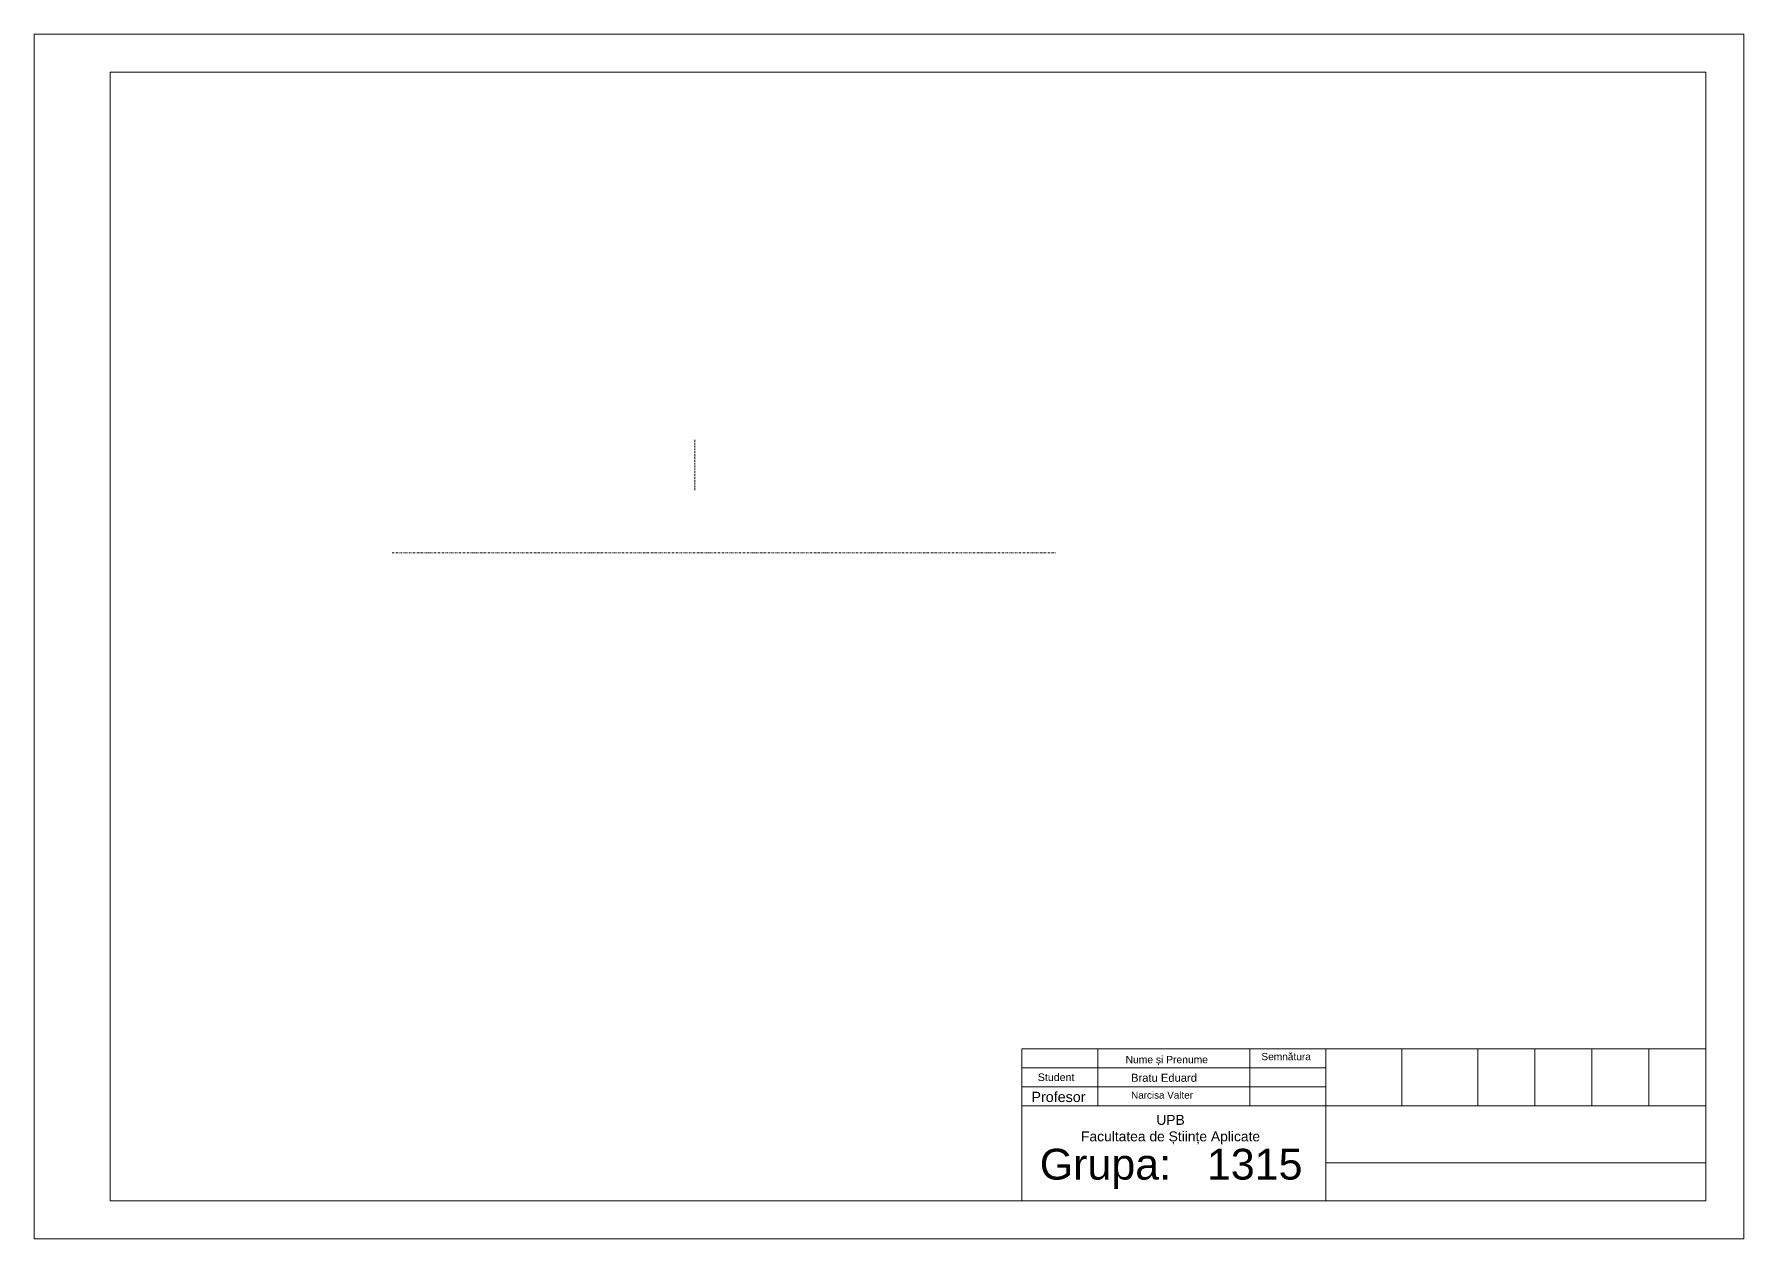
# Model space of a CAD drawing. Header units: inches. Extents: x -20 to 1355, y -11 to 307.
# Drawn here: x 905.3 to 1355.3, y -11.2 to 305.8 of the extents above; entities that cross this region are included whole.
import ezdxf

# ---------------------------------------------------------------- set-up
doc = ezdxf.new("R2010")
doc.units = ezdxf.units.IN
doc.header["$MEASUREMENT"] = 0
doc.linetypes.add('DASHDOT', pattern=[1, 0.5, -0.25, 0, -0.25])
doc.linetypes.add('DASHED', pattern=[0.75, 0.5, -0.25])
doc.layers.get('0').update_dxf_attribs({"lineweight": 15})
doc.layers.add('AXE', color=7, linetype='DASHDOT', lineweight=15)
doc.layers.add('SUBTIRI', color=7, linetype='DASHED', lineweight=20)
doc.styles.get("Standard").update_dxf_attribs({"font": 'arial.ttf', "height": 3})

msp = doc.modelspace()

# ---------------------------------------------------------------- linework, layer by layer
for p, q in [((905.34, -11.23), (905.34, 305.77)), ((905.34, 305.77), (1355.34, 305.77)), ((1355.34, 305.77), (1355.34, -11.23)), ((925.34, -1.23), (925.34, 295.77)), ((925.34, 295.77), (1345.34, 295.77)), ((1345.34, 295.77), (1345.34, -1.23)), ((1165.34, 38.77), (1165.34, -1.23)), ((1345.34, 38.77), (1165.34, 38.77)), ((1185.34, 38.77), (1185.34, 23.77)), ((1225.34, 38.77), (1225.34, 23.77)), ((1245.34, 38.77), (1245.34, -1.23)), ((1265.34, 38.77), (1265.34, 23.77)), ((1285.34, 38.77), (1285.34, 23.77)), ((1300.34, 38.77), (1300.34, 23.77)), ((1315.34, 38.77), (1315.34, 23.77)), ((1330.34, 38.77), (1330.34, 23.77)), ((1245.34, 33.77), (1165.34, 33.77)), ((1245.34, 28.77), (1165.34, 28.77)), ((1345.34, 23.77), (1165.34, 23.77)), ((1345.34, 8.77), (1245.34, 8.77)), ((1345.34, -1.23), (925.34, -1.23)), ((1355.34, -11.23), (905.34, -11.23))]:
    msp.add_line(p, q)
at = {"layer": 'AXE'}
msp.add_line((999.53, 169.26), (1174.41, 169.26), dxfattribs=at)
at = {"layer": 'SUBTIRI'}
msp.add_line((1079.27, 185.76), (1079.27, 199.26), dxfattribs=at)

# ---------------------------------------------------------------- texts
at = {"attachment_point": 1}
for s, width, gutter_width, heights, insert, char_height in [('Nume și Prenume', 506.5253, 9.7, [0], (1192.62, 36.91), 1.9393), ('Semn{\\fArial|b0|i0|c238|p34;ă}tura', 219.0905, 9.53, [1.97], (1228.36, 37.68), 1.9068), ('Student', 13.0298, 1, [4.98], (1169.51, 32.29), 2), ('Bratu Eduard', 631.94, 10.53, [0], (1194.05, 32.19), 2.1065), ('Profesor', 289.2865, 13.48, [0], (1167.83, 27.45), 2.696), ('Narcisa Valter', 242.0727, 9.28, [0], (1194.06, 27.51), 1.857), ('\\pxqc;UPB\\PFacultatea de Științe Aplicate', 2298.9383, 13.03, [52.66], (54.98, 21.36), 2.6055), ('Grupa:   1315', 1257.4114, 40.48, [0], (1170.02, 12.45), 8.0958)]:
    msp.add_mtext_dynamic_manual_height_columns(s, width=width, gutter_width=gutter_width, heights=heights, dxfattribs=dict(at, insert=insert, char_height=char_height))

doc.saveas('drawing.dxf')
